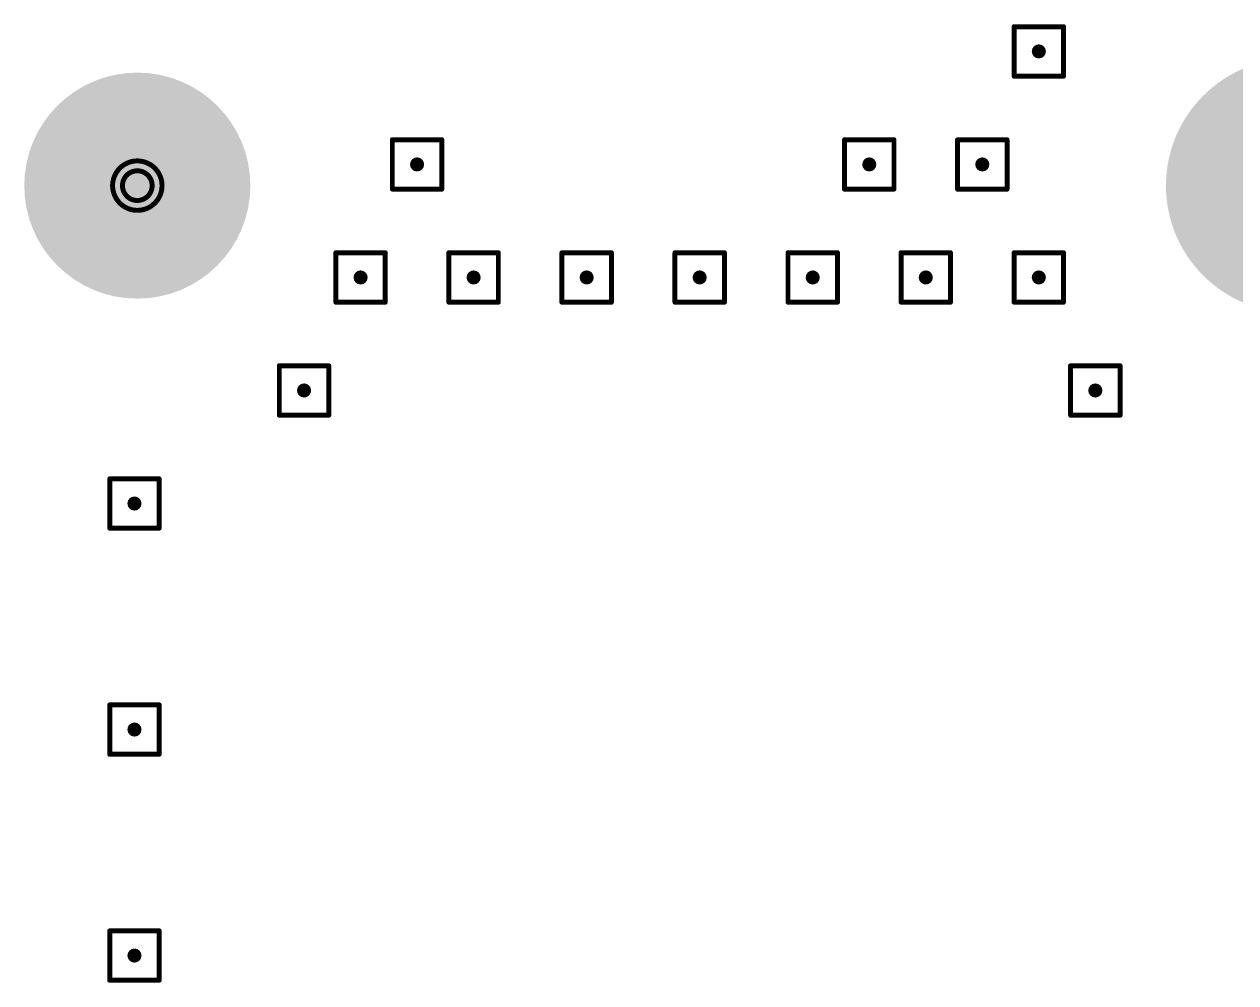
# Model space of a CAD drawing. Header units: inches. Extents: x 0 to 17, y 0 to 4.
# Drawn here: x 0.907 to 1.582, y 3.158 to 3.692 of the extents above; entities that cross this region are included whole.
import ezdxf

# ---------------------------------------------------------------- set-up
doc = ezdxf.new("R2010")
doc.units = ezdxf.units.IN
doc.header["$MEASUREMENT"] = 0
for name, color, linetype in [('Drill Drawing', 1, 'Continuous'), ('Pad Holes', 156, 'Continuous'), ('Via Holes', 16, 'Continuous')]:
    doc.layers.add(name, color=color, linetype=linetype)

# ---------------------------------------------------------------- blocks, each defined once
blk = doc.blocks.new('123A_30M00_33')
at = {"layer": 'Pad Holes'}
h = blk.add_hatch(color=7, dxfattribs=at)
edge = h.paths.add_edge_path()
edge.add_arc((0, -1.59449), 0.07087, 0, 360)

msp = doc.modelspace()

# ---------------------------------------------------------------- hatches: boundary and pattern name
at = {"layer": 'Pad Holes'}
h = msp.add_hatch(color=7, dxfattribs=at)
edge = h.paths.add_edge_path()
edge.add_arc((0.97008, 3.60236), 0.06299, 0, 360)
at = {"layer": 'Via Holes'}
h = msp.add_hatch(color=7, dxfattribs=at)
edge = h.paths.add_edge_path()
edge.add_arc((1.47244, 3.67716), 0.00394, 0, 360)
h = msp.add_hatch(color=7, dxfattribs=at)
edge = h.paths.add_edge_path()
edge.add_arc((1.12598, 3.61417), 0.00394, 0, 360)
h = msp.add_hatch(color=7, dxfattribs=at)
edge = h.paths.add_edge_path()
edge.add_arc((1.37795, 3.61417), 0.00394, 0, 360)
h = msp.add_hatch(color=7, dxfattribs=at)
edge = h.paths.add_edge_path()
edge.add_arc((1.44094, 3.61417), 0.00394, 0, 360)
h = msp.add_hatch(color=7, dxfattribs=at)
edge = h.paths.add_edge_path()
edge.add_arc((1.09449, 3.55118), 0.00394, 0, 360)
h = msp.add_hatch(color=7, dxfattribs=at)
edge = h.paths.add_edge_path()
edge.add_arc((1.15748, 3.55118), 0.00394, 0, 360)
h = msp.add_hatch(color=7, dxfattribs=at)
edge = h.paths.add_edge_path()
edge.add_arc((1.22047, 3.55118), 0.00394, 0, 360)
h = msp.add_hatch(color=7, dxfattribs=at)
edge = h.paths.add_edge_path()
edge.add_arc((1.28346, 3.55118), 0.00394, 0, 360)
h = msp.add_hatch(color=7, dxfattribs=at)
edge = h.paths.add_edge_path()
edge.add_arc((1.34646, 3.55118), 0.00394, 0, 360)
h = msp.add_hatch(color=7, dxfattribs=at)
edge = h.paths.add_edge_path()
edge.add_arc((1.40945, 3.55118), 0.00394, 0, 360)
h = msp.add_hatch(color=7, dxfattribs=at)
edge = h.paths.add_edge_path()
edge.add_arc((1.47244, 3.55118), 0.00394, 0, 360)
h = msp.add_hatch(color=7, dxfattribs=at)
edge = h.paths.add_edge_path()
edge.add_arc((1.06299, 3.48819), 0.00394, 0, 360)
h = msp.add_hatch(color=7, dxfattribs=at)
edge = h.paths.add_edge_path()
edge.add_arc((1.50394, 3.48819), 0.00394, 0, 360)
h = msp.add_hatch(color=7, dxfattribs=at)
edge = h.paths.add_edge_path()
edge.add_arc((0.9685, 3.42519), 0.00394, 0, 360)
h = msp.add_hatch(color=7, dxfattribs=at)
edge = h.paths.add_edge_path()
edge.add_arc((0.9685, 3.29921), 0.00394, 0, 360)
h = msp.add_hatch(color=7, dxfattribs=at)
edge = h.paths.add_edge_path()
edge.add_arc((0.9685, 3.17323), 0.00394, 0, 360)

# ---------------------------------------------------------------- linework, layer by layer
at = {"layer": 'Drill Drawing'}
for points in [[(1.45866, 3.69094, 0.00276, 0.00276, 0), (1.48622, 3.69094, 0.00276, 0.00276, 0)], [(1.45866, 3.66338, 0.00276, 0.00276, 0), (1.45866, 3.69094, 0.00276, 0.00276, 0)], [(1.48622, 3.66338, 0.00276, 0.00276, 0), (1.48622, 3.69094, 0.00276, 0.00276, 0)], [(1.45866, 3.66338, 0.00276, 0.00276, 0), (1.48622, 3.66338, 0.00276, 0.00276, 0)], [(1.1122, 3.62795, 0.00276, 0.00276, 0), (1.13976, 3.62795, 0.00276, 0.00276, 0)], [(1.1122, 3.60039, 0.00276, 0.00276, 0), (1.1122, 3.62795, 0.00276, 0.00276, 0)], [(1.13976, 3.60039, 0.00276, 0.00276, 0), (1.13976, 3.62795, 0.00276, 0.00276, 0)], [(1.36417, 3.62795, 0.00276, 0.00276, 0), (1.39173, 3.62795, 0.00276, 0.00276, 0)], [(1.36417, 3.60039, 0.00276, 0.00276, 0), (1.36417, 3.62795, 0.00276, 0.00276, 0)], [(1.39173, 3.60039, 0.00276, 0.00276, 0), (1.39173, 3.62795, 0.00276, 0.00276, 0)], [(1.42716, 3.62795, 0.00276, 0.00276, 0), (1.45472, 3.62795, 0.00276, 0.00276, 0)], [(1.42716, 3.60039, 0.00276, 0.00276, 0), (1.42716, 3.62795, 0.00276, 0.00276, 0)], [(1.45472, 3.60039, 0.00276, 0.00276, 0), (1.45472, 3.62795, 0.00276, 0.00276, 0)], [(1.1122, 3.60039, 0.00276, 0.00276, 0), (1.13976, 3.60039, 0.00276, 0.00276, 0)], [(1.36417, 3.60039, 0.00276, 0.00276, 0), (1.39173, 3.60039, 0.00276, 0.00276, 0)], [(1.42716, 3.60039, 0.00276, 0.00276, 0), (1.45472, 3.60039, 0.00276, 0.00276, 0)], [(1.08071, 3.56496, 0.00276, 0.00276, 0), (1.10827, 3.56496, 0.00276, 0.00276, 0)], [(1.08071, 3.5374, 0.00276, 0.00276, 0), (1.08071, 3.56496, 0.00276, 0.00276, 0)], [(1.10827, 3.5374, 0.00276, 0.00276, 0), (1.10827, 3.56496, 0.00276, 0.00276, 0)], [(1.1437, 3.56496, 0.00276, 0.00276, 0), (1.17126, 3.56496, 0.00276, 0.00276, 0)], [(1.1437, 3.5374, 0.00276, 0.00276, 0), (1.1437, 3.56496, 0.00276, 0.00276, 0)], [(1.17126, 3.5374, 0.00276, 0.00276, 0), (1.17126, 3.56496, 0.00276, 0.00276, 0)], [(1.20669, 3.56496, 0.00276, 0.00276, 0), (1.23425, 3.56496, 0.00276, 0.00276, 0)], [(1.20669, 3.5374, 0.00276, 0.00276, 0), (1.20669, 3.56496, 0.00276, 0.00276, 0)], [(1.23425, 3.5374, 0.00276, 0.00276, 0), (1.23425, 3.56496, 0.00276, 0.00276, 0)], [(1.26968, 3.56496, 0.00276, 0.00276, 0), (1.29724, 3.56496, 0.00276, 0.00276, 0)], [(1.26968, 3.5374, 0.00276, 0.00276, 0), (1.26968, 3.56496, 0.00276, 0.00276, 0)], [(1.29724, 3.5374, 0.00276, 0.00276, 0), (1.29724, 3.56496, 0.00276, 0.00276, 0)], [(1.33268, 3.56496, 0.00276, 0.00276, 0), (1.36024, 3.56496, 0.00276, 0.00276, 0)], [(1.33268, 3.5374, 0.00276, 0.00276, 0), (1.33268, 3.56496, 0.00276, 0.00276, 0)], [(1.36024, 3.5374, 0.00276, 0.00276, 0), (1.36024, 3.56496, 0.00276, 0.00276, 0)], [(1.39567, 3.56496, 0.00276, 0.00276, 0), (1.42323, 3.56496, 0.00276, 0.00276, 0)], [(1.39567, 3.5374, 0.00276, 0.00276, 0), (1.39567, 3.56496, 0.00276, 0.00276, 0)], [(1.42323, 3.5374, 0.00276, 0.00276, 0), (1.42323, 3.56496, 0.00276, 0.00276, 0)], [(1.45866, 3.56496, 0.00276, 0.00276, 0), (1.48622, 3.56496, 0.00276, 0.00276, 0)], [(1.45866, 3.5374, 0.00276, 0.00276, 0), (1.45866, 3.56496, 0.00276, 0.00276, 0)], [(1.48622, 3.5374, 0.00276, 0.00276, 0), (1.48622, 3.56496, 0.00276, 0.00276, 0)], [(1.08071, 3.5374, 0.00276, 0.00276, 0), (1.10827, 3.5374, 0.00276, 0.00276, 0)], [(1.1437, 3.5374, 0.00276, 0.00276, 0), (1.17126, 3.5374, 0.00276, 0.00276, 0)], [(1.20669, 3.5374, 0.00276, 0.00276, 0), (1.23425, 3.5374, 0.00276, 0.00276, 0)], [(1.26968, 3.5374, 0.00276, 0.00276, 0), (1.29724, 3.5374, 0.00276, 0.00276, 0)], [(1.33268, 3.5374, 0.00276, 0.00276, 0), (1.36024, 3.5374, 0.00276, 0.00276, 0)], [(1.39567, 3.5374, 0.00276, 0.00276, 0), (1.42323, 3.5374, 0.00276, 0.00276, 0)], [(1.45866, 3.5374, 0.00276, 0.00276, 0), (1.48622, 3.5374, 0.00276, 0.00276, 0)], [(1.04921, 3.50197, 0.00276, 0.00276, 0), (1.07677, 3.50197, 0.00276, 0.00276, 0)], [(1.04921, 3.47441, 0.00276, 0.00276, 0), (1.04921, 3.50197, 0.00276, 0.00276, 0)], [(1.07677, 3.47441, 0.00276, 0.00276, 0), (1.07677, 3.50197, 0.00276, 0.00276, 0)], [(1.49016, 3.50197, 0.00276, 0.00276, 0), (1.51772, 3.50197, 0.00276, 0.00276, 0)], [(1.49016, 3.47441, 0.00276, 0.00276, 0), (1.49016, 3.50197, 0.00276, 0.00276, 0)], [(1.51772, 3.47441, 0.00276, 0.00276, 0), (1.51772, 3.50197, 0.00276, 0.00276, 0)], [(1.04921, 3.47441, 0.00276, 0.00276, 0), (1.07677, 3.47441, 0.00276, 0.00276, 0)], [(1.49016, 3.47441, 0.00276, 0.00276, 0), (1.51772, 3.47441, 0.00276, 0.00276, 0)], [(0.95472, 3.43897, 0.00276, 0.00276, 0), (0.98228, 3.43897, 0.00276, 0.00276, 0)], [(0.95472, 3.41142, 0.00276, 0.00276, 0), (0.95472, 3.43897, 0.00276, 0.00276, 0)], [(0.98228, 3.41142, 0.00276, 0.00276, 0), (0.98228, 3.43897, 0.00276, 0.00276, 0)], [(0.95472, 3.41142, 0.00276, 0.00276, 0), (0.98228, 3.41142, 0.00276, 0.00276, 0)], [(0.95472, 3.31299, 0.00276, 0.00276, 0), (0.98228, 3.31299, 0.00276, 0.00276, 0)], [(0.95472, 3.28543, 0.00276, 0.00276, 0), (0.95472, 3.31299, 0.00276, 0.00276, 0)], [(0.98228, 3.28543, 0.00276, 0.00276, 0), (0.98228, 3.31299, 0.00276, 0.00276, 0)], [(0.95472, 3.28543, 0.00276, 0.00276, 0), (0.98228, 3.28543, 0.00276, 0.00276, 0)], [(0.95472, 3.18701, 0.00276, 0.00276, 0), (0.98228, 3.18701, 0.00276, 0.00276, 0)], [(0.95472, 3.15945, 0.00276, 0.00276, 0), (0.95472, 3.18701, 0.00276, 0.00276, 0)], [(0.98228, 3.15945, 0.00276, 0.00276, 0), (0.98228, 3.18701, 0.00276, 0.00276, 0)], [(0.95472, 3.15945, 0.00276, 0.00276, 0), (0.98228, 3.15945, 0.00276, 0.00276, 0)]]:
    msp.add_lwpolyline(points, format="xyseb", dxfattribs=at)
for points in [[(1.45797, 3.69094, 0.00138, 0.00138, 1), (1.45935, 3.69094, 0.00138, 0.00138, 1)], [(1.45797, 3.69094, 0.00138, 0.00138, 1), (1.45935, 3.69094, 0.00138, 0.00138, 1)], [(1.48553, 3.69094, 0.00138, 0.00138, 1), (1.48691, 3.69094, 0.00138, 0.00138, 1)], [(1.48553, 3.69094, 0.00138, 0.00138, 1), (1.48691, 3.69094, 0.00138, 0.00138, 1)], [(1.45797, 3.66338, 0.00138, 0.00138, 1), (1.45935, 3.66338, 0.00138, 0.00138, 1)], [(1.45797, 3.66338, 0.00138, 0.00138, 1), (1.45935, 3.66338, 0.00138, 0.00138, 1)], [(1.48553, 3.66338, 0.00138, 0.00138, 1), (1.48691, 3.66338, 0.00138, 0.00138, 1)], [(1.48553, 3.66338, 0.00138, 0.00138, 1), (1.48691, 3.66338, 0.00138, 0.00138, 1)], [(1.11151, 3.62795, 0.00138, 0.00138, 1), (1.11289, 3.62795, 0.00138, 0.00138, 1)], [(1.11151, 3.62795, 0.00138, 0.00138, 1), (1.11289, 3.62795, 0.00138, 0.00138, 1)], [(1.13907, 3.62795, 0.00138, 0.00138, 1), (1.14045, 3.62795, 0.00138, 0.00138, 1)], [(1.13907, 3.62795, 0.00138, 0.00138, 1), (1.14045, 3.62795, 0.00138, 0.00138, 1)], [(1.36348, 3.62795, 0.00138, 0.00138, 1), (1.36486, 3.62795, 0.00138, 0.00138, 1)], [(1.36348, 3.62795, 0.00138, 0.00138, 1), (1.36486, 3.62795, 0.00138, 0.00138, 1)], [(1.39104, 3.62795, 0.00138, 0.00138, 1), (1.39242, 3.62795, 0.00138, 0.00138, 1)], [(1.39104, 3.62795, 0.00138, 0.00138, 1), (1.39242, 3.62795, 0.00138, 0.00138, 1)], [(1.42648, 3.62795, 0.00138, 0.00138, 1), (1.42785, 3.62795, 0.00138, 0.00138, 1)], [(1.42648, 3.62795, 0.00138, 0.00138, 1), (1.42785, 3.62795, 0.00138, 0.00138, 1)], [(1.45403, 3.62795, 0.00138, 0.00138, 1), (1.45541, 3.62795, 0.00138, 0.00138, 1)], [(1.45403, 3.62795, 0.00138, 0.00138, 1), (1.45541, 3.62795, 0.00138, 0.00138, 1)], [(0.98386, 3.60236, 0.00276, 0.00276, 1), (0.9563, 3.60236, 0.00276, 0.00276, 1)], [(0.97835, 3.60236, 0.00276, 0.00276, 1), (0.96181, 3.60236, 0.00276, 0.00276, 1)], [(0.95561, 3.60236, 0.00138, 0.00138, 1), (0.95699, 3.60236, 0.00138, 0.00138, 1)], [(0.96112, 3.60236, 0.00138, 0.00138, 1), (0.9625, 3.60236, 0.00138, 0.00138, 1)], [(0.97766, 3.60236, 0.00138, 0.00138, 1), (0.97903, 3.60236, 0.00138, 0.00138, 1)], [(0.98317, 3.60236, 0.00138, 0.00138, 1), (0.98455, 3.60236, 0.00138, 0.00138, 1)], [(1.11151, 3.60039, 0.00138, 0.00138, 1), (1.11289, 3.60039, 0.00138, 0.00138, 1)], [(1.11151, 3.60039, 0.00138, 0.00138, 1), (1.11289, 3.60039, 0.00138, 0.00138, 1)], [(1.13907, 3.60039, 0.00138, 0.00138, 1), (1.14045, 3.60039, 0.00138, 0.00138, 1)], [(1.13907, 3.60039, 0.00138, 0.00138, 1), (1.14045, 3.60039, 0.00138, 0.00138, 1)], [(1.36348, 3.60039, 0.00138, 0.00138, 1), (1.36486, 3.60039, 0.00138, 0.00138, 1)], [(1.36348, 3.60039, 0.00138, 0.00138, 1), (1.36486, 3.60039, 0.00138, 0.00138, 1)], [(1.39104, 3.60039, 0.00138, 0.00138, 1), (1.39242, 3.60039, 0.00138, 0.00138, 1)], [(1.39104, 3.60039, 0.00138, 0.00138, 1), (1.39242, 3.60039, 0.00138, 0.00138, 1)], [(1.42648, 3.60039, 0.00138, 0.00138, 1), (1.42785, 3.60039, 0.00138, 0.00138, 1)], [(1.42648, 3.60039, 0.00138, 0.00138, 1), (1.42785, 3.60039, 0.00138, 0.00138, 1)], [(1.45403, 3.60039, 0.00138, 0.00138, 1), (1.45541, 3.60039, 0.00138, 0.00138, 1)], [(1.45403, 3.60039, 0.00138, 0.00138, 1), (1.45541, 3.60039, 0.00138, 0.00138, 1)], [(1.08002, 3.56496, 0.00138, 0.00138, 1), (1.0814, 3.56496, 0.00138, 0.00138, 1)], [(1.08002, 3.56496, 0.00138, 0.00138, 1), (1.0814, 3.56496, 0.00138, 0.00138, 1)], [(1.10758, 3.56496, 0.00138, 0.00138, 1), (1.10896, 3.56496, 0.00138, 0.00138, 1)], [(1.10758, 3.56496, 0.00138, 0.00138, 1), (1.10896, 3.56496, 0.00138, 0.00138, 1)], [(1.14301, 3.56496, 0.00138, 0.00138, 1), (1.14439, 3.56496, 0.00138, 0.00138, 1)], [(1.14301, 3.56496, 0.00138, 0.00138, 1), (1.14439, 3.56496, 0.00138, 0.00138, 1)], [(1.17057, 3.56496, 0.00138, 0.00138, 1), (1.17195, 3.56496, 0.00138, 0.00138, 1)], [(1.17057, 3.56496, 0.00138, 0.00138, 1), (1.17195, 3.56496, 0.00138, 0.00138, 1)], [(1.206, 3.56496, 0.00138, 0.00138, 1), (1.20738, 3.56496, 0.00138, 0.00138, 1)], [(1.206, 3.56496, 0.00138, 0.00138, 1), (1.20738, 3.56496, 0.00138, 0.00138, 1)], [(1.23356, 3.56496, 0.00138, 0.00138, 1), (1.23494, 3.56496, 0.00138, 0.00138, 1)], [(1.23356, 3.56496, 0.00138, 0.00138, 1), (1.23494, 3.56496, 0.00138, 0.00138, 1)], [(1.269, 3.56496, 0.00138, 0.00138, 1), (1.27037, 3.56496, 0.00138, 0.00138, 1)], [(1.269, 3.56496, 0.00138, 0.00138, 1), (1.27037, 3.56496, 0.00138, 0.00138, 1)], [(1.29655, 3.56496, 0.00138, 0.00138, 1), (1.29793, 3.56496, 0.00138, 0.00138, 1)], [(1.29655, 3.56496, 0.00138, 0.00138, 1), (1.29793, 3.56496, 0.00138, 0.00138, 1)], [(1.33199, 3.56496, 0.00138, 0.00138, 1), (1.33337, 3.56496, 0.00138, 0.00138, 1)], [(1.33199, 3.56496, 0.00138, 0.00138, 1), (1.33337, 3.56496, 0.00138, 0.00138, 1)], [(1.35955, 3.56496, 0.00138, 0.00138, 1), (1.36092, 3.56496, 0.00138, 0.00138, 1)], [(1.35955, 3.56496, 0.00138, 0.00138, 1), (1.36092, 3.56496, 0.00138, 0.00138, 1)], [(1.39498, 3.56496, 0.00138, 0.00138, 1), (1.39636, 3.56496, 0.00138, 0.00138, 1)], [(1.39498, 3.56496, 0.00138, 0.00138, 1), (1.39636, 3.56496, 0.00138, 0.00138, 1)], [(1.42254, 3.56496, 0.00138, 0.00138, 1), (1.42392, 3.56496, 0.00138, 0.00138, 1)], [(1.42254, 3.56496, 0.00138, 0.00138, 1), (1.42392, 3.56496, 0.00138, 0.00138, 1)], [(1.45797, 3.56496, 0.00138, 0.00138, 1), (1.45935, 3.56496, 0.00138, 0.00138, 1)], [(1.45797, 3.56496, 0.00138, 0.00138, 1), (1.45935, 3.56496, 0.00138, 0.00138, 1)], [(1.48553, 3.56496, 0.00138, 0.00138, 1), (1.48691, 3.56496, 0.00138, 0.00138, 1)], [(1.48553, 3.56496, 0.00138, 0.00138, 1), (1.48691, 3.56496, 0.00138, 0.00138, 1)], [(1.08002, 3.5374, 0.00138, 0.00138, 1), (1.0814, 3.5374, 0.00138, 0.00138, 1)], [(1.08002, 3.5374, 0.00138, 0.00138, 1), (1.0814, 3.5374, 0.00138, 0.00138, 1)], [(1.10758, 3.5374, 0.00138, 0.00138, 1), (1.10896, 3.5374, 0.00138, 0.00138, 1)], [(1.10758, 3.5374, 0.00138, 0.00138, 1), (1.10896, 3.5374, 0.00138, 0.00138, 1)], [(1.14301, 3.5374, 0.00138, 0.00138, 1), (1.14439, 3.5374, 0.00138, 0.00138, 1)], [(1.14301, 3.5374, 0.00138, 0.00138, 1), (1.14439, 3.5374, 0.00138, 0.00138, 1)], [(1.17057, 3.5374, 0.00138, 0.00138, 1), (1.17195, 3.5374, 0.00138, 0.00138, 1)], [(1.17057, 3.5374, 0.00138, 0.00138, 1), (1.17195, 3.5374, 0.00138, 0.00138, 1)], [(1.206, 3.5374, 0.00138, 0.00138, 1), (1.20738, 3.5374, 0.00138, 0.00138, 1)], [(1.206, 3.5374, 0.00138, 0.00138, 1), (1.20738, 3.5374, 0.00138, 0.00138, 1)], [(1.23356, 3.5374, 0.00138, 0.00138, 1), (1.23494, 3.5374, 0.00138, 0.00138, 1)], [(1.23356, 3.5374, 0.00138, 0.00138, 1), (1.23494, 3.5374, 0.00138, 0.00138, 1)], [(1.269, 3.5374, 0.00138, 0.00138, 1), (1.27037, 3.5374, 0.00138, 0.00138, 1)], [(1.269, 3.5374, 0.00138, 0.00138, 1), (1.27037, 3.5374, 0.00138, 0.00138, 1)], [(1.29655, 3.5374, 0.00138, 0.00138, 1), (1.29793, 3.5374, 0.00138, 0.00138, 1)], [(1.29655, 3.5374, 0.00138, 0.00138, 1), (1.29793, 3.5374, 0.00138, 0.00138, 1)], [(1.33199, 3.5374, 0.00138, 0.00138, 1), (1.33337, 3.5374, 0.00138, 0.00138, 1)], [(1.33199, 3.5374, 0.00138, 0.00138, 1), (1.33337, 3.5374, 0.00138, 0.00138, 1)], [(1.35955, 3.5374, 0.00138, 0.00138, 1), (1.36092, 3.5374, 0.00138, 0.00138, 1)], [(1.35955, 3.5374, 0.00138, 0.00138, 1), (1.36092, 3.5374, 0.00138, 0.00138, 1)], [(1.39498, 3.5374, 0.00138, 0.00138, 1), (1.39636, 3.5374, 0.00138, 0.00138, 1)], [(1.39498, 3.5374, 0.00138, 0.00138, 1), (1.39636, 3.5374, 0.00138, 0.00138, 1)], [(1.42254, 3.5374, 0.00138, 0.00138, 1), (1.42392, 3.5374, 0.00138, 0.00138, 1)], [(1.42254, 3.5374, 0.00138, 0.00138, 1), (1.42392, 3.5374, 0.00138, 0.00138, 1)], [(1.45797, 3.5374, 0.00138, 0.00138, 1), (1.45935, 3.5374, 0.00138, 0.00138, 1)], [(1.45797, 3.5374, 0.00138, 0.00138, 1), (1.45935, 3.5374, 0.00138, 0.00138, 1)], [(1.48553, 3.5374, 0.00138, 0.00138, 1), (1.48691, 3.5374, 0.00138, 0.00138, 1)], [(1.48553, 3.5374, 0.00138, 0.00138, 1), (1.48691, 3.5374, 0.00138, 0.00138, 1)], [(1.04852, 3.50197, 0.00138, 0.00138, 1), (1.0499, 3.50197, 0.00138, 0.00138, 1)], [(1.04852, 3.50197, 0.00138, 0.00138, 1), (1.0499, 3.50197, 0.00138, 0.00138, 1)], [(1.07608, 3.50197, 0.00138, 0.00138, 1), (1.07746, 3.50197, 0.00138, 0.00138, 1)], [(1.07608, 3.50197, 0.00138, 0.00138, 1), (1.07746, 3.50197, 0.00138, 0.00138, 1)], [(1.48947, 3.50197, 0.00138, 0.00138, 1), (1.49085, 3.50197, 0.00138, 0.00138, 1)], [(1.48947, 3.50197, 0.00138, 0.00138, 1), (1.49085, 3.50197, 0.00138, 0.00138, 1)], [(1.51703, 3.50197, 0.00138, 0.00138, 1), (1.5184, 3.50197, 0.00138, 0.00138, 1)], [(1.51703, 3.50197, 0.00138, 0.00138, 1), (1.5184, 3.50197, 0.00138, 0.00138, 1)], [(1.04852, 3.47441, 0.00138, 0.00138, 1), (1.0499, 3.47441, 0.00138, 0.00138, 1)], [(1.04852, 3.47441, 0.00138, 0.00138, 1), (1.0499, 3.47441, 0.00138, 0.00138, 1)], [(1.07608, 3.47441, 0.00138, 0.00138, 1), (1.07746, 3.47441, 0.00138, 0.00138, 1)], [(1.07608, 3.47441, 0.00138, 0.00138, 1), (1.07746, 3.47441, 0.00138, 0.00138, 1)], [(1.48947, 3.47441, 0.00138, 0.00138, 1), (1.49085, 3.47441, 0.00138, 0.00138, 1)], [(1.48947, 3.47441, 0.00138, 0.00138, 1), (1.49085, 3.47441, 0.00138, 0.00138, 1)], [(1.51703, 3.47441, 0.00138, 0.00138, 1), (1.5184, 3.47441, 0.00138, 0.00138, 1)], [(1.51703, 3.47441, 0.00138, 0.00138, 1), (1.5184, 3.47441, 0.00138, 0.00138, 1)], [(0.95403, 3.43897, 0.00138, 0.00138, 1), (0.95541, 3.43897, 0.00138, 0.00138, 1)], [(0.95403, 3.43897, 0.00138, 0.00138, 1), (0.95541, 3.43897, 0.00138, 0.00138, 1)], [(0.98159, 3.43897, 0.00138, 0.00138, 1), (0.98297, 3.43897, 0.00138, 0.00138, 1)], [(0.98159, 3.43897, 0.00138, 0.00138, 1), (0.98297, 3.43897, 0.00138, 0.00138, 1)], [(0.95403, 3.41142, 0.00138, 0.00138, 1), (0.95541, 3.41142, 0.00138, 0.00138, 1)], [(0.95403, 3.41142, 0.00138, 0.00138, 1), (0.95541, 3.41142, 0.00138, 0.00138, 1)], [(0.98159, 3.41142, 0.00138, 0.00138, 1), (0.98297, 3.41142, 0.00138, 0.00138, 1)], [(0.98159, 3.41142, 0.00138, 0.00138, 1), (0.98297, 3.41142, 0.00138, 0.00138, 1)], [(0.95403, 3.31299, 0.00138, 0.00138, 1), (0.95541, 3.31299, 0.00138, 0.00138, 1)], [(0.95403, 3.31299, 0.00138, 0.00138, 1), (0.95541, 3.31299, 0.00138, 0.00138, 1)], [(0.98159, 3.31299, 0.00138, 0.00138, 1), (0.98297, 3.31299, 0.00138, 0.00138, 1)], [(0.98159, 3.31299, 0.00138, 0.00138, 1), (0.98297, 3.31299, 0.00138, 0.00138, 1)], [(0.95403, 3.28543, 0.00138, 0.00138, 1), (0.95541, 3.28543, 0.00138, 0.00138, 1)], [(0.95403, 3.28543, 0.00138, 0.00138, 1), (0.95541, 3.28543, 0.00138, 0.00138, 1)], [(0.98159, 3.28543, 0.00138, 0.00138, 1), (0.98297, 3.28543, 0.00138, 0.00138, 1)], [(0.98159, 3.28543, 0.00138, 0.00138, 1), (0.98297, 3.28543, 0.00138, 0.00138, 1)], [(0.95403, 3.18701, 0.00138, 0.00138, 1), (0.95541, 3.18701, 0.00138, 0.00138, 1)], [(0.95403, 3.18701, 0.00138, 0.00138, 1), (0.95541, 3.18701, 0.00138, 0.00138, 1)], [(0.98159, 3.18701, 0.00138, 0.00138, 1), (0.98297, 3.18701, 0.00138, 0.00138, 1)], [(0.98159, 3.18701, 0.00138, 0.00138, 1), (0.98297, 3.18701, 0.00138, 0.00138, 1)], [(0.95403, 3.15945, 0.00138, 0.00138, 1), (0.95541, 3.15945, 0.00138, 0.00138, 1)], [(0.95403, 3.15945, 0.00138, 0.00138, 1), (0.95541, 3.15945, 0.00138, 0.00138, 1)], [(0.98159, 3.15945, 0.00138, 0.00138, 1), (0.98297, 3.15945, 0.00138, 0.00138, 1)], [(0.98159, 3.15945, 0.00138, 0.00138, 1), (0.98297, 3.15945, 0.00138, 0.00138, 1)]]:
    msp.add_lwpolyline(points, format="xyseb", close=True, dxfattribs=at)

# ---------------------------------------------------------------- block references
at = {"rotation": 180}
msp.add_blockref('123A_30M00_33', (1.61417, 2.00787), dxfattribs=at)

doc.saveas('drawing.dxf')
